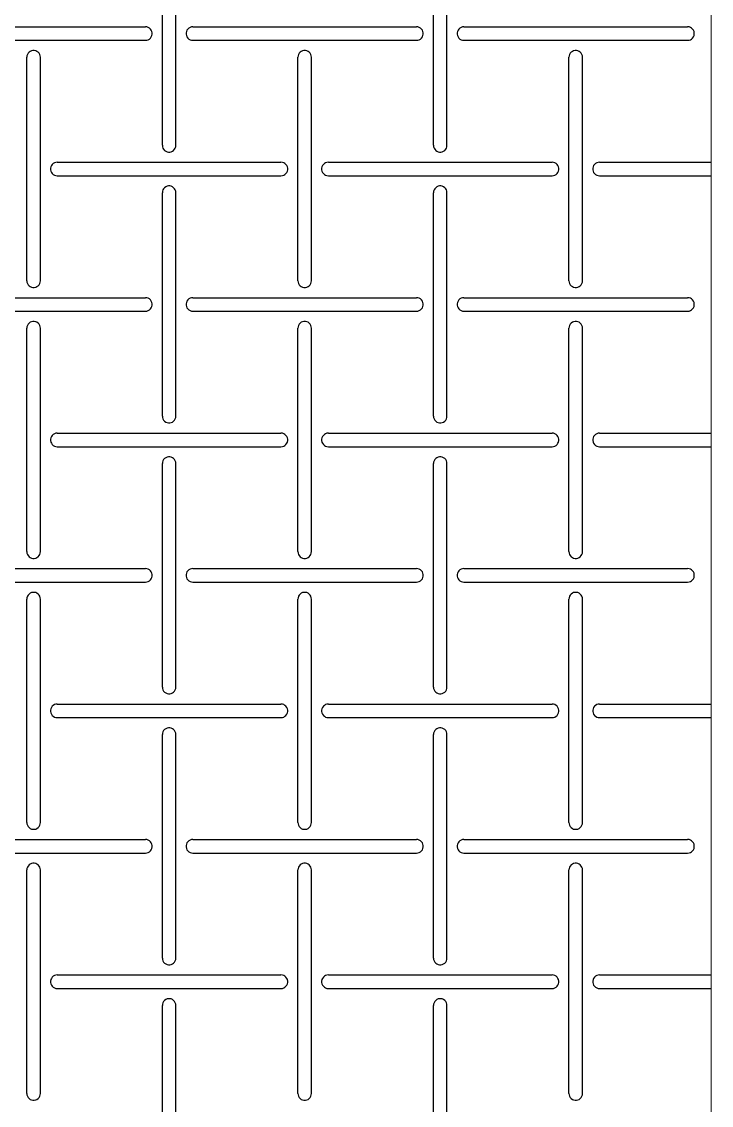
# Model space of a CAD drawing. Header units: metres. Extents: x 0 to 100, y -20 to 320.
# Drawn here: x 49.1 to 100, y 60.9 to 140.9 of the extents above; entities that cross this region are included whole.
import ezdxf

# ---------------------------------------------------------------- set-up
doc = ezdxf.new("R2010")
doc.units = ezdxf.units.M

msp = doc.modelspace()

# ---------------------------------------------------------------- linework, layer by layer
at = {"lineweight": 0}
msp.add_line((100, -20), (100, 320), dxfattribs=at)
for p, q in [((59.5, 131.75), (59.5, 148.25)), ((60.5, 131.75), (60.5, 148.25)), ((79.5, 131.75), (79.5, 148.25)), ((80.5, 131.75), (80.5, 148.25)), ((41.75, 140.5), (58.25, 140.5)), ((58.354, 140.489), (58.25, 140.5)), ((58.453, 140.457), (58.354, 140.489)), ((58.544, 140.405), (58.453, 140.457)), ((58.622, 140.335), (58.544, 140.405)), ((58.683, 140.25), (58.622, 140.335)), ((58.726, 140.155), (58.683, 140.25)), ((58.747, 140.052), (58.726, 140.155)), ((58.747, 139.948), (58.747, 140.052)), ((61.274, 140.155), (61.253, 140.052)), ((61.253, 140.052), (61.253, 139.948)), ((61.317, 140.25), (61.274, 140.155)), ((61.378, 140.335), (61.317, 140.25)), ((61.456, 140.405), (61.378, 140.335)), ((61.547, 140.457), (61.456, 140.405)), ((61.646, 140.489), (61.547, 140.457)), ((61.75, 140.5), (61.646, 140.489)), ((61.75, 140.5), (78.25, 140.5)), ((78.354, 140.489), (78.25, 140.5)), ((78.453, 140.457), (78.354, 140.489)), ((78.544, 140.405), (78.453, 140.457)), ((78.622, 140.335), (78.544, 140.405)), ((78.683, 140.25), (78.622, 140.335)), ((78.726, 140.155), (78.683, 140.25)), ((78.747, 140.052), (78.726, 140.155)), ((78.747, 139.948), (78.747, 140.052)), ((81.274, 140.155), (81.253, 140.052)), ((81.253, 140.052), (81.253, 139.948)), ((81.317, 140.25), (81.274, 140.155)), ((81.378, 140.335), (81.317, 140.25)), ((81.456, 140.405), (81.378, 140.335)), ((81.547, 140.457), (81.456, 140.405)), ((81.646, 140.489), (81.547, 140.457)), ((81.75, 140.5), (81.646, 140.489)), ((81.75, 140.5), (98.25, 140.5)), ((98.354, 140.489), (98.25, 140.5)), ((98.453, 140.457), (98.354, 140.489)), ((98.544, 140.405), (98.453, 140.457)), ((98.622, 140.335), (98.544, 140.405)), ((98.683, 140.25), (98.622, 140.335)), ((98.726, 140.155), (98.683, 140.25)), ((98.747, 140.052), (98.726, 140.155)), ((98.747, 139.948), (98.747, 140.052)), ((41.75, 139.5), (58.25, 139.5)), ((58.25, 139.5), (58.354, 139.511)), ((58.354, 139.511), (58.453, 139.543)), ((58.453, 139.543), (58.544, 139.595)), ((58.544, 139.595), (58.622, 139.665)), ((58.622, 139.665), (58.683, 139.75)), ((58.683, 139.75), (58.726, 139.845)), ((58.726, 139.845), (58.747, 139.948)), ((61.253, 139.948), (61.274, 139.845)), ((61.274, 139.845), (61.317, 139.75)), ((61.317, 139.75), (61.378, 139.665)), ((61.378, 139.665), (61.456, 139.595)), ((61.456, 139.595), (61.547, 139.543)), ((61.547, 139.543), (61.646, 139.511)), ((61.646, 139.511), (61.75, 139.5)), ((61.75, 139.5), (78.25, 139.5)), ((78.25, 139.5), (78.354, 139.511)), ((78.354, 139.511), (78.453, 139.543)), ((78.453, 139.543), (78.544, 139.595)), ((78.544, 139.595), (78.622, 139.665)), ((78.622, 139.665), (78.683, 139.75)), ((78.683, 139.75), (78.726, 139.845)), ((78.726, 139.845), (78.747, 139.948)), ((81.253, 139.948), (81.274, 139.845)), ((81.274, 139.845), (81.317, 139.75)), ((81.317, 139.75), (81.378, 139.665)), ((81.378, 139.665), (81.456, 139.595)), ((81.456, 139.595), (81.547, 139.543)), ((81.547, 139.543), (81.646, 139.511)), ((81.646, 139.511), (81.75, 139.5)), ((81.75, 139.5), (98.25, 139.5)), ((98.25, 139.5), (98.354, 139.511)), ((98.354, 139.511), (98.453, 139.543)), ((98.453, 139.543), (98.544, 139.595)), ((98.544, 139.595), (98.622, 139.665)), ((98.622, 139.665), (98.683, 139.75)), ((98.683, 139.75), (98.726, 139.845)), ((98.726, 139.845), (98.747, 139.948)), ((49.543, 138.453), (49.511, 138.354)), ((49.595, 138.544), (49.543, 138.453)), ((49.665, 138.622), (49.595, 138.544)), ((49.75, 138.683), (49.665, 138.622)), ((49.845, 138.726), (49.75, 138.683)), ((49.948, 138.747), (49.845, 138.726)), ((50.052, 138.747), (49.948, 138.747)), ((50.155, 138.726), (50.052, 138.747)), ((50.25, 138.683), (50.155, 138.726)), ((50.335, 138.622), (50.25, 138.683)), ((50.405, 138.544), (50.335, 138.622)), ((50.457, 138.453), (50.405, 138.544)), ((50.489, 138.354), (50.457, 138.453)), ((69.543, 138.453), (69.511, 138.354)), ((69.595, 138.544), (69.543, 138.453)), ((69.665, 138.622), (69.595, 138.544)), ((69.75, 138.683), (69.665, 138.622)), ((69.845, 138.726), (69.75, 138.683)), ((69.948, 138.747), (69.845, 138.726)), ((70.052, 138.747), (69.948, 138.747)), ((70.155, 138.726), (70.052, 138.747)), ((70.25, 138.683), (70.155, 138.726)), ((70.335, 138.622), (70.25, 138.683)), ((70.405, 138.544), (70.335, 138.622)), ((70.457, 138.453), (70.405, 138.544)), ((70.489, 138.354), (70.457, 138.453)), ((89.543, 138.453), (89.511, 138.354)), ((89.595, 138.544), (89.543, 138.453)), ((89.665, 138.622), (89.595, 138.544)), ((89.75, 138.683), (89.665, 138.622)), ((89.845, 138.726), (89.75, 138.683)), ((89.948, 138.747), (89.845, 138.726)), ((90.052, 138.747), (89.948, 138.747)), ((90.155, 138.726), (90.052, 138.747)), ((90.25, 138.683), (90.155, 138.726)), ((90.335, 138.622), (90.25, 138.683)), ((90.405, 138.544), (90.335, 138.622)), ((90.457, 138.453), (90.405, 138.544)), ((90.489, 138.354), (90.457, 138.453)), ((49.511, 138.354), (49.5, 138.25)), ((49.5, 121.75), (49.5, 138.25)), ((50.5, 138.25), (50.489, 138.354)), ((50.5, 121.75), (50.5, 138.25)), ((69.511, 138.354), (69.5, 138.25)), ((69.5, 121.75), (69.5, 138.25)), ((70.5, 138.25), (70.489, 138.354)), ((70.5, 121.75), (70.5, 138.25)), ((89.511, 138.354), (89.5, 138.25)), ((89.5, 121.75), (89.5, 138.25)), ((90.5, 138.25), (90.489, 138.354)), ((90.5, 121.75), (90.5, 138.25)), ((59.5, 131.75), (59.511, 131.646)), ((59.511, 131.646), (59.543, 131.547)), ((59.543, 131.547), (59.595, 131.456)), ((59.595, 131.456), (59.665, 131.378)), ((59.665, 131.378), (59.75, 131.317)), ((59.75, 131.317), (59.845, 131.274)), ((59.845, 131.274), (59.948, 131.253)), ((59.948, 131.253), (60.052, 131.253)), ((60.052, 131.253), (60.155, 131.274)), ((60.155, 131.274), (60.25, 131.317)), ((60.25, 131.317), (60.335, 131.378)), ((60.335, 131.378), (60.405, 131.456)), ((60.405, 131.456), (60.457, 131.547)), ((60.457, 131.547), (60.489, 131.646)), ((60.489, 131.646), (60.5, 131.75)), ((79.5, 131.75), (79.511, 131.646)), ((79.511, 131.646), (79.543, 131.547)), ((79.543, 131.547), (79.595, 131.456)), ((79.595, 131.456), (79.665, 131.378)), ((79.665, 131.378), (79.75, 131.317)), ((79.75, 131.317), (79.845, 131.274)), ((79.845, 131.274), (79.948, 131.253)), ((79.948, 131.253), (80.052, 131.253)), ((80.052, 131.253), (80.155, 131.274)), ((80.155, 131.274), (80.25, 131.317)), ((80.25, 131.317), (80.335, 131.378)), ((80.335, 131.378), (80.405, 131.456)), ((80.405, 131.456), (80.457, 131.547)), ((80.457, 131.547), (80.489, 131.646)), ((80.489, 131.646), (80.5, 131.75)), ((51.456, 130.405), (51.378, 130.335)), ((51.547, 130.457), (51.456, 130.405)), ((51.646, 130.489), (51.547, 130.457)), ((51.75, 130.5), (51.646, 130.489)), ((51.75, 130.5), (68.25, 130.5)), ((68.354, 130.489), (68.25, 130.5)), ((68.453, 130.457), (68.354, 130.489)), ((68.544, 130.405), (68.453, 130.457)), ((68.622, 130.335), (68.544, 130.405)), ((71.456, 130.405), (71.378, 130.335)), ((71.547, 130.457), (71.456, 130.405)), ((71.646, 130.489), (71.547, 130.457)), ((71.75, 130.5), (71.646, 130.489)), ((71.75, 130.5), (88.25, 130.5)), ((88.354, 130.489), (88.25, 130.5)), ((88.453, 130.457), (88.354, 130.489)), ((88.544, 130.405), (88.453, 130.457)), ((88.622, 130.335), (88.544, 130.405)), ((91.456, 130.405), (91.378, 130.335)), ((91.547, 130.457), (91.456, 130.405)), ((91.646, 130.489), (91.547, 130.457)), ((91.75, 130.5), (91.646, 130.489)), ((91.75, 130.5), (100, 130.5)), ((51.274, 130.155), (51.253, 130.052)), ((51.253, 130.052), (51.253, 129.948)), ((51.253, 129.948), (51.274, 129.845)), ((51.317, 130.25), (51.274, 130.155)), ((51.274, 129.845), (51.317, 129.75)), ((51.378, 130.335), (51.317, 130.25)), ((51.317, 129.75), (51.378, 129.665)), ((51.378, 129.665), (51.456, 129.595)), ((68.544, 129.595), (68.622, 129.665)), ((68.683, 130.25), (68.622, 130.335)), ((68.622, 129.665), (68.683, 129.75)), ((68.726, 130.155), (68.683, 130.25)), ((68.683, 129.75), (68.726, 129.845)), ((68.747, 130.052), (68.726, 130.155)), ((68.726, 129.845), (68.747, 129.948)), ((68.747, 129.948), (68.747, 130.052)), ((71.274, 130.155), (71.253, 130.052)), ((71.253, 130.052), (71.253, 129.948)), ((71.253, 129.948), (71.274, 129.845)), ((71.317, 130.25), (71.274, 130.155)), ((71.274, 129.845), (71.317, 129.75)), ((71.378, 130.335), (71.317, 130.25)), ((71.317, 129.75), (71.378, 129.665)), ((71.378, 129.665), (71.456, 129.595)), ((88.544, 129.595), (88.622, 129.665)), ((88.683, 130.25), (88.622, 130.335)), ((88.622, 129.665), (88.683, 129.75)), ((88.726, 130.155), (88.683, 130.25)), ((88.683, 129.75), (88.726, 129.845)), ((88.747, 130.052), (88.726, 130.155)), ((88.726, 129.845), (88.747, 129.948)), ((88.747, 129.948), (88.747, 130.052)), ((91.274, 130.155), (91.253, 130.052)), ((91.253, 130.052), (91.253, 129.948)), ((91.253, 129.948), (91.274, 129.845)), ((91.317, 130.25), (91.274, 130.155)), ((91.274, 129.845), (91.317, 129.75)), ((91.378, 130.335), (91.317, 130.25)), ((91.317, 129.75), (91.378, 129.665)), ((91.378, 129.665), (91.456, 129.595)), ((51.456, 129.595), (51.547, 129.543)), ((51.547, 129.543), (51.646, 129.511)), ((51.646, 129.511), (51.75, 129.5)), ((51.75, 129.5), (68.25, 129.5)), ((68.25, 129.5), (68.354, 129.511)), ((68.354, 129.511), (68.453, 129.543)), ((68.453, 129.543), (68.544, 129.595)), ((71.456, 129.595), (71.547, 129.543)), ((71.547, 129.543), (71.646, 129.511)), ((71.646, 129.511), (71.75, 129.5)), ((71.75, 129.5), (88.25, 129.5)), ((88.25, 129.5), (88.354, 129.511)), ((88.354, 129.511), (88.453, 129.543)), ((88.453, 129.543), (88.544, 129.595)), ((91.456, 129.595), (91.547, 129.543)), ((91.547, 129.543), (91.646, 129.511)), ((91.646, 129.511), (91.75, 129.5)), ((91.75, 129.5), (100, 129.5)), ((59.511, 128.354), (59.5, 128.25)), ((59.5, 111.75), (59.5, 128.25)), ((59.543, 128.453), (59.511, 128.354)), ((59.595, 128.544), (59.543, 128.453)), ((59.665, 128.622), (59.595, 128.544)), ((59.75, 128.683), (59.665, 128.622)), ((59.845, 128.726), (59.75, 128.683)), ((59.948, 128.747), (59.845, 128.726)), ((60.052, 128.747), (59.948, 128.747)), ((60.155, 128.726), (60.052, 128.747)), ((60.25, 128.683), (60.155, 128.726)), ((60.335, 128.622), (60.25, 128.683)), ((60.405, 128.544), (60.335, 128.622)), ((60.457, 128.453), (60.405, 128.544)), ((60.489, 128.354), (60.457, 128.453)), ((60.5, 128.25), (60.489, 128.354)), ((60.5, 111.75), (60.5, 128.25)), ((79.511, 128.354), (79.5, 128.25)), ((79.5, 111.75), (79.5, 128.25)), ((79.543, 128.453), (79.511, 128.354)), ((79.595, 128.544), (79.543, 128.453)), ((79.665, 128.622), (79.595, 128.544)), ((79.75, 128.683), (79.665, 128.622)), ((79.845, 128.726), (79.75, 128.683)), ((79.948, 128.747), (79.845, 128.726)), ((80.052, 128.747), (79.948, 128.747)), ((80.155, 128.726), (80.052, 128.747)), ((80.25, 128.683), (80.155, 128.726)), ((80.335, 128.622), (80.25, 128.683)), ((80.405, 128.544), (80.335, 128.622)), ((80.457, 128.453), (80.405, 128.544)), ((80.489, 128.354), (80.457, 128.453)), ((80.5, 128.25), (80.489, 128.354)), ((80.5, 111.75), (80.5, 128.25)), ((49.5, 121.75), (49.511, 121.646)), ((49.511, 121.646), (49.543, 121.547)), ((50.457, 121.547), (50.489, 121.646)), ((50.489, 121.646), (50.5, 121.75)), ((69.5, 121.75), (69.511, 121.646)), ((69.511, 121.646), (69.543, 121.547)), ((70.457, 121.547), (70.489, 121.646)), ((70.489, 121.646), (70.5, 121.75)), ((89.5, 121.75), (89.511, 121.646)), ((89.511, 121.646), (89.543, 121.547)), ((90.457, 121.547), (90.489, 121.646)), ((90.489, 121.646), (90.5, 121.75)), ((49.543, 121.547), (49.595, 121.456)), ((49.595, 121.456), (49.665, 121.378)), ((49.665, 121.378), (49.75, 121.317)), ((49.75, 121.317), (49.845, 121.274)), ((49.845, 121.274), (49.948, 121.253)), ((49.948, 121.253), (50.052, 121.253)), ((50.052, 121.253), (50.155, 121.274)), ((50.155, 121.274), (50.25, 121.317)), ((50.25, 121.317), (50.335, 121.378)), ((50.335, 121.378), (50.405, 121.456)), ((50.405, 121.456), (50.457, 121.547)), ((69.543, 121.547), (69.595, 121.456)), ((69.595, 121.456), (69.665, 121.378)), ((69.665, 121.378), (69.75, 121.317)), ((69.75, 121.317), (69.845, 121.274)), ((69.845, 121.274), (69.948, 121.253)), ((69.948, 121.253), (70.052, 121.253)), ((70.052, 121.253), (70.155, 121.274)), ((70.155, 121.274), (70.25, 121.317)), ((70.25, 121.317), (70.335, 121.378)), ((70.335, 121.378), (70.405, 121.456)), ((70.405, 121.456), (70.457, 121.547)), ((89.543, 121.547), (89.595, 121.456)), ((89.595, 121.456), (89.665, 121.378)), ((89.665, 121.378), (89.75, 121.317)), ((89.75, 121.317), (89.845, 121.274)), ((89.845, 121.274), (89.948, 121.253)), ((89.948, 121.253), (90.052, 121.253)), ((90.052, 121.253), (90.155, 121.274)), ((90.155, 121.274), (90.25, 121.317)), ((90.25, 121.317), (90.335, 121.378)), ((90.335, 121.378), (90.405, 121.456)), ((90.405, 121.456), (90.457, 121.547)), ((41.75, 120.5), (58.25, 120.5)), ((58.354, 120.489), (58.25, 120.5)), ((58.453, 120.457), (58.354, 120.489)), ((58.544, 120.405), (58.453, 120.457)), ((58.622, 120.335), (58.544, 120.405)), ((58.683, 120.25), (58.622, 120.335)), ((58.726, 120.155), (58.683, 120.25)), ((58.747, 120.052), (58.726, 120.155)), ((58.747, 119.948), (58.747, 120.052)), ((61.274, 120.155), (61.253, 120.052)), ((61.253, 120.052), (61.253, 119.948)), ((61.317, 120.25), (61.274, 120.155)), ((61.378, 120.335), (61.317, 120.25)), ((61.456, 120.405), (61.378, 120.335)), ((61.547, 120.457), (61.456, 120.405)), ((61.646, 120.489), (61.547, 120.457)), ((61.75, 120.5), (61.646, 120.489)), ((61.75, 120.5), (78.25, 120.5)), ((78.354, 120.489), (78.25, 120.5)), ((78.453, 120.457), (78.354, 120.489)), ((78.544, 120.405), (78.453, 120.457)), ((78.622, 120.335), (78.544, 120.405)), ((78.683, 120.25), (78.622, 120.335)), ((78.726, 120.155), (78.683, 120.25)), ((78.747, 120.052), (78.726, 120.155)), ((78.747, 119.948), (78.747, 120.052)), ((81.274, 120.155), (81.253, 120.052)), ((81.253, 120.052), (81.253, 119.948)), ((81.317, 120.25), (81.274, 120.155)), ((81.378, 120.335), (81.317, 120.25)), ((81.456, 120.405), (81.378, 120.335)), ((81.547, 120.457), (81.456, 120.405)), ((81.646, 120.489), (81.547, 120.457)), ((81.75, 120.5), (81.646, 120.489)), ((81.75, 120.5), (98.25, 120.5)), ((98.354, 120.489), (98.25, 120.5)), ((98.453, 120.457), (98.354, 120.489)), ((98.544, 120.405), (98.453, 120.457)), ((98.622, 120.335), (98.544, 120.405)), ((98.683, 120.25), (98.622, 120.335)), ((98.726, 120.155), (98.683, 120.25)), ((98.747, 120.052), (98.726, 120.155)), ((98.747, 119.948), (98.747, 120.052)), ((41.75, 119.5), (58.25, 119.5)), ((58.25, 119.5), (58.354, 119.511)), ((58.354, 119.511), (58.453, 119.543)), ((58.453, 119.543), (58.544, 119.595)), ((58.544, 119.595), (58.622, 119.665)), ((58.622, 119.665), (58.683, 119.75)), ((58.683, 119.75), (58.726, 119.845)), ((58.726, 119.845), (58.747, 119.948)), ((61.253, 119.948), (61.274, 119.845)), ((61.274, 119.845), (61.317, 119.75)), ((61.317, 119.75), (61.378, 119.665)), ((61.378, 119.665), (61.456, 119.595)), ((61.456, 119.595), (61.547, 119.543)), ((61.547, 119.543), (61.646, 119.511)), ((61.646, 119.511), (61.75, 119.5)), ((61.75, 119.5), (78.25, 119.5)), ((78.25, 119.5), (78.354, 119.511)), ((78.354, 119.511), (78.453, 119.543)), ((78.453, 119.543), (78.544, 119.595)), ((78.544, 119.595), (78.622, 119.665)), ((78.622, 119.665), (78.683, 119.75)), ((78.683, 119.75), (78.726, 119.845)), ((78.726, 119.845), (78.747, 119.948)), ((81.253, 119.948), (81.274, 119.845)), ((81.274, 119.845), (81.317, 119.75)), ((81.317, 119.75), (81.378, 119.665)), ((81.378, 119.665), (81.456, 119.595)), ((81.456, 119.595), (81.547, 119.543)), ((81.547, 119.543), (81.646, 119.511)), ((81.646, 119.511), (81.75, 119.5)), ((81.75, 119.5), (98.25, 119.5)), ((98.25, 119.5), (98.354, 119.511)), ((98.354, 119.511), (98.453, 119.543)), ((98.453, 119.543), (98.544, 119.595)), ((98.544, 119.595), (98.622, 119.665)), ((98.622, 119.665), (98.683, 119.75)), ((98.683, 119.75), (98.726, 119.845)), ((98.726, 119.845), (98.747, 119.948)), ((49.543, 118.453), (49.511, 118.354)), ((49.595, 118.544), (49.543, 118.453)), ((49.665, 118.622), (49.595, 118.544)), ((49.75, 118.683), (49.665, 118.622)), ((49.845, 118.726), (49.75, 118.683)), ((49.948, 118.747), (49.845, 118.726)), ((50.052, 118.747), (49.948, 118.747)), ((50.155, 118.726), (50.052, 118.747)), ((50.25, 118.683), (50.155, 118.726)), ((50.335, 118.622), (50.25, 118.683)), ((50.405, 118.544), (50.335, 118.622)), ((50.457, 118.453), (50.405, 118.544)), ((50.489, 118.354), (50.457, 118.453)), ((69.543, 118.453), (69.511, 118.354)), ((69.595, 118.544), (69.543, 118.453)), ((69.665, 118.622), (69.595, 118.544)), ((69.75, 118.683), (69.665, 118.622)), ((69.845, 118.726), (69.75, 118.683)), ((69.948, 118.747), (69.845, 118.726)), ((70.052, 118.747), (69.948, 118.747)), ((70.155, 118.726), (70.052, 118.747)), ((70.25, 118.683), (70.155, 118.726)), ((70.335, 118.622), (70.25, 118.683)), ((70.405, 118.544), (70.335, 118.622)), ((70.457, 118.453), (70.405, 118.544)), ((70.489, 118.354), (70.457, 118.453)), ((89.543, 118.453), (89.511, 118.354)), ((89.595, 118.544), (89.543, 118.453)), ((89.665, 118.622), (89.595, 118.544)), ((89.75, 118.683), (89.665, 118.622)), ((89.845, 118.726), (89.75, 118.683)), ((89.948, 118.747), (89.845, 118.726)), ((90.052, 118.747), (89.948, 118.747)), ((90.155, 118.726), (90.052, 118.747)), ((90.25, 118.683), (90.155, 118.726)), ((90.335, 118.622), (90.25, 118.683)), ((90.405, 118.544), (90.335, 118.622)), ((90.457, 118.453), (90.405, 118.544)), ((90.489, 118.354), (90.457, 118.453)), ((49.511, 118.354), (49.5, 118.25)), ((49.5, 101.75), (49.5, 118.25)), ((50.5, 118.25), (50.489, 118.354)), ((50.5, 101.75), (50.5, 118.25)), ((69.511, 118.354), (69.5, 118.25)), ((69.5, 101.75), (69.5, 118.25)), ((70.5, 118.25), (70.489, 118.354)), ((70.5, 101.75), (70.5, 118.25)), ((89.511, 118.354), (89.5, 118.25)), ((89.5, 101.75), (89.5, 118.25)), ((90.5, 118.25), (90.489, 118.354)), ((90.5, 101.75), (90.5, 118.25)), ((59.5, 111.75), (59.511, 111.646)), ((59.511, 111.646), (59.543, 111.547)), ((59.543, 111.547), (59.595, 111.456)), ((59.595, 111.456), (59.665, 111.378)), ((59.665, 111.378), (59.75, 111.317)), ((59.75, 111.317), (59.845, 111.274)), ((59.845, 111.274), (59.948, 111.253)), ((59.948, 111.253), (60.052, 111.253)), ((60.052, 111.253), (60.155, 111.274)), ((60.155, 111.274), (60.25, 111.317)), ((60.25, 111.317), (60.335, 111.378)), ((60.335, 111.378), (60.405, 111.456)), ((60.405, 111.456), (60.457, 111.547)), ((60.457, 111.547), (60.489, 111.646)), ((60.489, 111.646), (60.5, 111.75)), ((79.5, 111.75), (79.511, 111.646)), ((79.511, 111.646), (79.543, 111.547)), ((79.543, 111.547), (79.595, 111.456)), ((79.595, 111.456), (79.665, 111.378)), ((79.665, 111.378), (79.75, 111.317)), ((79.75, 111.317), (79.845, 111.274)), ((79.845, 111.274), (79.948, 111.253)), ((79.948, 111.253), (80.052, 111.253)), ((80.052, 111.253), (80.155, 111.274)), ((80.155, 111.274), (80.25, 111.317)), ((80.25, 111.317), (80.335, 111.378)), ((80.335, 111.378), (80.405, 111.456)), ((80.405, 111.456), (80.457, 111.547)), ((80.457, 111.547), (80.489, 111.646)), ((80.489, 111.646), (80.5, 111.75)), ((51.456, 110.405), (51.378, 110.335)), ((51.547, 110.457), (51.456, 110.405)), ((51.646, 110.489), (51.547, 110.457)), ((51.75, 110.5), (51.646, 110.489)), ((51.75, 110.5), (68.25, 110.5)), ((68.354, 110.489), (68.25, 110.5)), ((68.453, 110.457), (68.354, 110.489)), ((68.544, 110.405), (68.453, 110.457)), ((68.622, 110.335), (68.544, 110.405)), ((71.456, 110.405), (71.378, 110.335)), ((71.547, 110.457), (71.456, 110.405)), ((71.646, 110.489), (71.547, 110.457)), ((71.75, 110.5), (71.646, 110.489)), ((71.75, 110.5), (88.25, 110.5)), ((88.354, 110.489), (88.25, 110.5)), ((88.453, 110.457), (88.354, 110.489)), ((88.544, 110.405), (88.453, 110.457)), ((88.622, 110.335), (88.544, 110.405)), ((91.456, 110.405), (91.378, 110.335)), ((91.547, 110.457), (91.456, 110.405)), ((91.646, 110.489), (91.547, 110.457)), ((91.75, 110.5), (91.646, 110.489)), ((91.75, 110.5), (100, 110.5)), ((51.274, 110.155), (51.253, 110.052)), ((51.253, 110.052), (51.253, 109.948)), ((51.253, 109.948), (51.274, 109.845)), ((51.317, 110.25), (51.274, 110.155)), ((51.274, 109.845), (51.317, 109.75)), ((51.378, 110.335), (51.317, 110.25)), ((51.317, 109.75), (51.378, 109.665)), ((51.378, 109.665), (51.456, 109.595)), ((68.544, 109.595), (68.622, 109.665)), ((68.683, 110.25), (68.622, 110.335)), ((68.622, 109.665), (68.683, 109.75)), ((68.726, 110.155), (68.683, 110.25)), ((68.683, 109.75), (68.726, 109.845)), ((68.747, 110.052), (68.726, 110.155)), ((68.726, 109.845), (68.747, 109.948)), ((68.747, 109.948), (68.747, 110.052)), ((71.274, 110.155), (71.253, 110.052)), ((71.253, 110.052), (71.253, 109.948)), ((71.253, 109.948), (71.274, 109.845)), ((71.317, 110.25), (71.274, 110.155)), ((71.274, 109.845), (71.317, 109.75)), ((71.378, 110.335), (71.317, 110.25)), ((71.317, 109.75), (71.378, 109.665)), ((71.378, 109.665), (71.456, 109.595)), ((88.544, 109.595), (88.622, 109.665)), ((88.683, 110.25), (88.622, 110.335)), ((88.622, 109.665), (88.683, 109.75)), ((88.726, 110.155), (88.683, 110.25)), ((88.683, 109.75), (88.726, 109.845)), ((88.747, 110.052), (88.726, 110.155)), ((88.726, 109.845), (88.747, 109.948)), ((88.747, 109.948), (88.747, 110.052)), ((91.274, 110.155), (91.253, 110.052)), ((91.253, 110.052), (91.253, 109.948)), ((91.253, 109.948), (91.274, 109.845)), ((91.317, 110.25), (91.274, 110.155)), ((91.274, 109.845), (91.317, 109.75)), ((91.378, 110.335), (91.317, 110.25)), ((91.317, 109.75), (91.378, 109.665)), ((91.378, 109.665), (91.456, 109.595)), ((51.456, 109.595), (51.547, 109.543)), ((51.547, 109.543), (51.646, 109.511)), ((51.646, 109.511), (51.75, 109.5)), ((51.75, 109.5), (68.25, 109.5)), ((68.25, 109.5), (68.354, 109.511)), ((68.354, 109.511), (68.453, 109.543)), ((68.453, 109.543), (68.544, 109.595)), ((71.456, 109.595), (71.547, 109.543)), ((71.547, 109.543), (71.646, 109.511)), ((71.646, 109.511), (71.75, 109.5)), ((71.75, 109.5), (88.25, 109.5)), ((88.25, 109.5), (88.354, 109.511)), ((88.354, 109.511), (88.453, 109.543)), ((88.453, 109.543), (88.544, 109.595)), ((91.456, 109.595), (91.547, 109.543)), ((91.547, 109.543), (91.646, 109.511)), ((91.646, 109.511), (91.75, 109.5)), ((91.75, 109.5), (100, 109.5)), ((59.511, 108.354), (59.5, 108.25)), ((59.5, 91.75), (59.5, 108.25)), ((59.543, 108.453), (59.511, 108.354)), ((59.595, 108.544), (59.543, 108.453)), ((59.665, 108.622), (59.595, 108.544)), ((59.75, 108.683), (59.665, 108.622)), ((59.845, 108.726), (59.75, 108.683)), ((59.948, 108.747), (59.845, 108.726)), ((60.052, 108.747), (59.948, 108.747)), ((60.155, 108.726), (60.052, 108.747)), ((60.25, 108.683), (60.155, 108.726)), ((60.335, 108.622), (60.25, 108.683)), ((60.405, 108.544), (60.335, 108.622)), ((60.457, 108.453), (60.405, 108.544)), ((60.489, 108.354), (60.457, 108.453)), ((60.5, 108.25), (60.489, 108.354)), ((60.5, 91.75), (60.5, 108.25)), ((79.511, 108.354), (79.5, 108.25)), ((79.5, 91.75), (79.5, 108.25)), ((79.543, 108.453), (79.511, 108.354)), ((79.595, 108.544), (79.543, 108.453)), ((79.665, 108.622), (79.595, 108.544)), ((79.75, 108.683), (79.665, 108.622)), ((79.845, 108.726), (79.75, 108.683)), ((79.948, 108.747), (79.845, 108.726)), ((80.052, 108.747), (79.948, 108.747)), ((80.155, 108.726), (80.052, 108.747)), ((80.25, 108.683), (80.155, 108.726)), ((80.335, 108.622), (80.25, 108.683)), ((80.405, 108.544), (80.335, 108.622)), ((80.457, 108.453), (80.405, 108.544)), ((80.489, 108.354), (80.457, 108.453)), ((80.5, 108.25), (80.489, 108.354)), ((80.5, 91.75), (80.5, 108.25)), ((49.5, 101.75), (49.511, 101.646)), ((49.511, 101.646), (49.543, 101.547)), ((50.457, 101.547), (50.489, 101.646)), ((50.489, 101.646), (50.5, 101.75)), ((69.5, 101.75), (69.511, 101.646)), ((69.511, 101.646), (69.543, 101.547)), ((70.457, 101.547), (70.489, 101.646)), ((70.489, 101.646), (70.5, 101.75)), ((89.5, 101.75), (89.511, 101.646)), ((89.511, 101.646), (89.543, 101.547)), ((90.457, 101.547), (90.489, 101.646)), ((90.489, 101.646), (90.5, 101.75)), ((49.543, 101.547), (49.595, 101.456)), ((49.595, 101.456), (49.665, 101.378)), ((49.665, 101.378), (49.75, 101.317)), ((49.75, 101.317), (49.845, 101.274)), ((49.845, 101.274), (49.948, 101.253)), ((49.948, 101.253), (50.052, 101.253)), ((50.052, 101.253), (50.155, 101.274)), ((50.155, 101.274), (50.25, 101.317)), ((50.25, 101.317), (50.335, 101.378)), ((50.335, 101.378), (50.405, 101.456)), ((50.405, 101.456), (50.457, 101.547)), ((69.543, 101.547), (69.595, 101.456)), ((69.595, 101.456), (69.665, 101.378)), ((69.665, 101.378), (69.75, 101.317)), ((69.75, 101.317), (69.845, 101.274)), ((69.845, 101.274), (69.948, 101.253)), ((69.948, 101.253), (70.052, 101.253)), ((70.052, 101.253), (70.155, 101.274)), ((70.155, 101.274), (70.25, 101.317)), ((70.25, 101.317), (70.335, 101.378)), ((70.335, 101.378), (70.405, 101.456)), ((70.405, 101.456), (70.457, 101.547)), ((89.543, 101.547), (89.595, 101.456)), ((89.595, 101.456), (89.665, 101.378)), ((89.665, 101.378), (89.75, 101.317)), ((89.75, 101.317), (89.845, 101.274)), ((89.845, 101.274), (89.948, 101.253)), ((89.948, 101.253), (90.052, 101.253)), ((90.052, 101.253), (90.155, 101.274)), ((90.155, 101.274), (90.25, 101.317)), ((90.25, 101.317), (90.335, 101.378)), ((90.335, 101.378), (90.405, 101.456)), ((90.405, 101.456), (90.457, 101.547)), ((41.75, 100.5), (58.25, 100.5)), ((58.354, 100.489), (58.25, 100.5)), ((58.453, 100.457), (58.354, 100.489)), ((58.544, 100.405), (58.453, 100.457)), ((58.622, 100.335), (58.544, 100.405)), ((58.683, 100.25), (58.622, 100.335)), ((58.726, 100.155), (58.683, 100.25)), ((58.747, 100.052), (58.726, 100.155)), ((58.747, 99.948), (58.747, 100.052)), ((61.274, 100.155), (61.253, 100.052)), ((61.253, 100.052), (61.253, 99.948)), ((61.317, 100.25), (61.274, 100.155)), ((61.378, 100.335), (61.317, 100.25)), ((61.456, 100.405), (61.378, 100.335)), ((61.547, 100.457), (61.456, 100.405)), ((61.646, 100.489), (61.547, 100.457)), ((61.75, 100.5), (61.646, 100.489)), ((61.75, 100.5), (78.25, 100.5)), ((78.354, 100.489), (78.25, 100.5)), ((78.453, 100.457), (78.354, 100.489)), ((78.544, 100.405), (78.453, 100.457)), ((78.622, 100.335), (78.544, 100.405)), ((78.683, 100.25), (78.622, 100.335)), ((78.726, 100.155), (78.683, 100.25)), ((78.747, 100.052), (78.726, 100.155)), ((78.747, 99.948), (78.747, 100.052)), ((81.274, 100.155), (81.253, 100.052)), ((81.253, 100.052), (81.253, 99.948)), ((81.317, 100.25), (81.274, 100.155)), ((81.378, 100.335), (81.317, 100.25)), ((81.456, 100.405), (81.378, 100.335)), ((81.547, 100.457), (81.456, 100.405)), ((81.646, 100.489), (81.547, 100.457)), ((81.75, 100.5), (81.646, 100.489)), ((81.75, 100.5), (98.25, 100.5)), ((98.354, 100.489), (98.25, 100.5)), ((98.453, 100.457), (98.354, 100.489)), ((98.544, 100.405), (98.453, 100.457)), ((98.622, 100.335), (98.544, 100.405)), ((98.683, 100.25), (98.622, 100.335)), ((98.726, 100.155), (98.683, 100.25)), ((98.747, 100.052), (98.726, 100.155)), ((98.747, 99.948), (98.747, 100.052)), ((41.75, 99.5), (58.25, 99.5)), ((58.25, 99.5), (58.354, 99.511)), ((58.354, 99.511), (58.453, 99.543)), ((58.453, 99.543), (58.544, 99.595)), ((58.544, 99.595), (58.622, 99.665)), ((58.622, 99.665), (58.683, 99.75)), ((58.683, 99.75), (58.726, 99.845)), ((58.726, 99.845), (58.747, 99.948)), ((61.253, 99.948), (61.274, 99.845)), ((61.274, 99.845), (61.317, 99.75)), ((61.317, 99.75), (61.378, 99.665)), ((61.378, 99.665), (61.456, 99.595)), ((61.456, 99.595), (61.547, 99.543)), ((61.547, 99.543), (61.646, 99.511)), ((61.646, 99.511), (61.75, 99.5)), ((61.75, 99.5), (78.25, 99.5)), ((78.25, 99.5), (78.354, 99.511)), ((78.354, 99.511), (78.453, 99.543)), ((78.453, 99.543), (78.544, 99.595)), ((78.544, 99.595), (78.622, 99.665)), ((78.622, 99.665), (78.683, 99.75)), ((78.683, 99.75), (78.726, 99.845)), ((78.726, 99.845), (78.747, 99.948)), ((81.253, 99.948), (81.274, 99.845)), ((81.274, 99.845), (81.317, 99.75)), ((81.317, 99.75), (81.378, 99.665)), ((81.378, 99.665), (81.456, 99.595)), ((81.456, 99.595), (81.547, 99.543)), ((81.547, 99.543), (81.646, 99.511)), ((81.646, 99.511), (81.75, 99.5)), ((81.75, 99.5), (98.25, 99.5)), ((98.25, 99.5), (98.354, 99.511)), ((98.354, 99.511), (98.453, 99.543)), ((98.453, 99.543), (98.544, 99.595)), ((98.544, 99.595), (98.622, 99.665)), ((98.622, 99.665), (98.683, 99.75)), ((98.683, 99.75), (98.726, 99.845)), ((98.726, 99.845), (98.747, 99.948)), ((49.543, 98.453), (49.511, 98.354)), ((49.595, 98.544), (49.543, 98.453)), ((49.665, 98.622), (49.595, 98.544)), ((49.75, 98.683), (49.665, 98.622)), ((49.845, 98.726), (49.75, 98.683)), ((49.948, 98.747), (49.845, 98.726)), ((50.052, 98.747), (49.948, 98.747)), ((50.155, 98.726), (50.052, 98.747)), ((50.25, 98.683), (50.155, 98.726)), ((50.335, 98.622), (50.25, 98.683)), ((50.405, 98.544), (50.335, 98.622)), ((50.457, 98.453), (50.405, 98.544)), ((50.489, 98.354), (50.457, 98.453)), ((69.543, 98.453), (69.511, 98.354)), ((69.595, 98.544), (69.543, 98.453)), ((69.665, 98.622), (69.595, 98.544)), ((69.75, 98.683), (69.665, 98.622)), ((69.845, 98.726), (69.75, 98.683)), ((69.948, 98.747), (69.845, 98.726)), ((70.052, 98.747), (69.948, 98.747)), ((70.155, 98.726), (70.052, 98.747)), ((70.25, 98.683), (70.155, 98.726)), ((70.335, 98.622), (70.25, 98.683)), ((70.405, 98.544), (70.335, 98.622)), ((70.457, 98.453), (70.405, 98.544)), ((70.489, 98.354), (70.457, 98.453)), ((89.543, 98.453), (89.511, 98.354)), ((89.595, 98.544), (89.543, 98.453)), ((89.665, 98.622), (89.595, 98.544)), ((89.75, 98.683), (89.665, 98.622)), ((89.845, 98.726), (89.75, 98.683)), ((89.948, 98.747), (89.845, 98.726)), ((90.052, 98.747), (89.948, 98.747)), ((90.155, 98.726), (90.052, 98.747)), ((90.25, 98.683), (90.155, 98.726)), ((90.335, 98.622), (90.25, 98.683)), ((90.405, 98.544), (90.335, 98.622)), ((90.457, 98.453), (90.405, 98.544)), ((90.489, 98.354), (90.457, 98.453)), ((49.511, 98.354), (49.5, 98.25)), ((49.5, 81.75), (49.5, 98.25)), ((50.5, 98.25), (50.489, 98.354)), ((50.5, 81.75), (50.5, 98.25)), ((69.511, 98.354), (69.5, 98.25)), ((69.5, 81.75), (69.5, 98.25)), ((70.5, 98.25), (70.489, 98.354)), ((70.5, 81.75), (70.5, 98.25)), ((89.511, 98.354), (89.5, 98.25)), ((89.5, 81.75), (89.5, 98.25)), ((90.5, 98.25), (90.489, 98.354)), ((90.5, 81.75), (90.5, 98.25)), ((59.5, 91.75), (59.511, 91.646)), ((59.511, 91.646), (59.543, 91.547)), ((59.543, 91.547), (59.595, 91.456)), ((59.595, 91.456), (59.665, 91.378)), ((59.665, 91.378), (59.75, 91.317)), ((59.75, 91.317), (59.845, 91.274)), ((59.845, 91.274), (59.948, 91.253)), ((59.948, 91.253), (60.052, 91.253)), ((60.052, 91.253), (60.155, 91.274)), ((60.155, 91.274), (60.25, 91.317)), ((60.25, 91.317), (60.335, 91.378)), ((60.335, 91.378), (60.405, 91.456)), ((60.405, 91.456), (60.457, 91.547)), ((60.457, 91.547), (60.489, 91.646)), ((60.489, 91.646), (60.5, 91.75)), ((79.5, 91.75), (79.511, 91.646)), ((79.511, 91.646), (79.543, 91.547)), ((79.543, 91.547), (79.595, 91.456)), ((79.595, 91.456), (79.665, 91.378)), ((79.665, 91.378), (79.75, 91.317)), ((79.75, 91.317), (79.845, 91.274)), ((79.845, 91.274), (79.948, 91.253)), ((79.948, 91.253), (80.052, 91.253)), ((80.052, 91.253), (80.155, 91.274)), ((80.155, 91.274), (80.25, 91.317)), ((80.25, 91.317), (80.335, 91.378)), ((80.335, 91.378), (80.405, 91.456)), ((80.405, 91.456), (80.457, 91.547)), ((80.457, 91.547), (80.489, 91.646)), ((80.489, 91.646), (80.5, 91.75)), ((51.456, 90.405), (51.378, 90.335)), ((51.547, 90.457), (51.456, 90.405)), ((51.646, 90.489), (51.547, 90.457)), ((51.75, 90.5), (51.646, 90.489)), ((51.75, 90.5), (68.25, 90.5)), ((68.354, 90.489), (68.25, 90.5)), ((68.453, 90.457), (68.354, 90.489)), ((68.544, 90.405), (68.453, 90.457)), ((68.622, 90.335), (68.544, 90.405)), ((71.456, 90.405), (71.378, 90.335)), ((71.547, 90.457), (71.456, 90.405)), ((71.646, 90.489), (71.547, 90.457)), ((71.75, 90.5), (71.646, 90.489)), ((71.75, 90.5), (88.25, 90.5)), ((88.354, 90.489), (88.25, 90.5)), ((88.453, 90.457), (88.354, 90.489)), ((88.544, 90.405), (88.453, 90.457)), ((88.622, 90.335), (88.544, 90.405)), ((91.456, 90.405), (91.378, 90.335)), ((91.547, 90.457), (91.456, 90.405)), ((91.646, 90.489), (91.547, 90.457)), ((91.75, 90.5), (91.646, 90.489)), ((91.75, 90.5), (100, 90.5)), ((51.274, 90.155), (51.253, 90.052)), ((51.253, 90.052), (51.253, 89.948)), ((51.253, 89.948), (51.274, 89.845)), ((51.317, 90.25), (51.274, 90.155)), ((51.274, 89.845), (51.317, 89.75)), ((51.378, 90.335), (51.317, 90.25)), ((51.317, 89.75), (51.378, 89.665)), ((51.378, 89.665), (51.456, 89.595)), ((68.544, 89.595), (68.622, 89.665)), ((68.683, 90.25), (68.622, 90.335)), ((68.622, 89.665), (68.683, 89.75)), ((68.726, 90.155), (68.683, 90.25)), ((68.683, 89.75), (68.726, 89.845)), ((68.747, 90.052), (68.726, 90.155)), ((68.726, 89.845), (68.747, 89.948)), ((68.747, 89.948), (68.747, 90.052)), ((71.274, 90.155), (71.253, 90.052)), ((71.253, 90.052), (71.253, 89.948)), ((71.253, 89.948), (71.274, 89.845)), ((71.317, 90.25), (71.274, 90.155)), ((71.274, 89.845), (71.317, 89.75)), ((71.378, 90.335), (71.317, 90.25)), ((71.317, 89.75), (71.378, 89.665)), ((71.378, 89.665), (71.456, 89.595)), ((88.544, 89.595), (88.622, 89.665)), ((88.683, 90.25), (88.622, 90.335)), ((88.622, 89.665), (88.683, 89.75)), ((88.726, 90.155), (88.683, 90.25)), ((88.683, 89.75), (88.726, 89.845)), ((88.747, 90.052), (88.726, 90.155)), ((88.726, 89.845), (88.747, 89.948)), ((88.747, 89.948), (88.747, 90.052)), ((91.274, 90.155), (91.253, 90.052)), ((91.253, 90.052), (91.253, 89.948)), ((91.253, 89.948), (91.274, 89.845)), ((91.317, 90.25), (91.274, 90.155)), ((91.274, 89.845), (91.317, 89.75)), ((91.378, 90.335), (91.317, 90.25)), ((91.317, 89.75), (91.378, 89.665)), ((91.378, 89.665), (91.456, 89.595)), ((51.456, 89.595), (51.547, 89.543)), ((51.547, 89.543), (51.646, 89.511)), ((51.646, 89.511), (51.75, 89.5)), ((51.75, 89.5), (68.25, 89.5)), ((68.25, 89.5), (68.354, 89.511)), ((68.354, 89.511), (68.453, 89.543)), ((68.453, 89.543), (68.544, 89.595)), ((71.456, 89.595), (71.547, 89.543)), ((71.547, 89.543), (71.646, 89.511)), ((71.646, 89.511), (71.75, 89.5)), ((71.75, 89.5), (88.25, 89.5)), ((88.25, 89.5), (88.354, 89.511)), ((88.354, 89.511), (88.453, 89.543)), ((88.453, 89.543), (88.544, 89.595)), ((91.456, 89.595), (91.547, 89.543)), ((91.547, 89.543), (91.646, 89.511)), ((91.646, 89.511), (91.75, 89.5)), ((91.75, 89.5), (100, 89.5)), ((59.511, 88.354), (59.5, 88.25)), ((59.5, 71.75), (59.5, 88.25)), ((59.543, 88.453), (59.511, 88.354)), ((59.595, 88.544), (59.543, 88.453)), ((59.665, 88.622), (59.595, 88.544)), ((59.75, 88.683), (59.665, 88.622)), ((59.845, 88.726), (59.75, 88.683)), ((59.948, 88.747), (59.845, 88.726)), ((60.052, 88.747), (59.948, 88.747)), ((60.155, 88.726), (60.052, 88.747)), ((60.25, 88.683), (60.155, 88.726)), ((60.335, 88.622), (60.25, 88.683)), ((60.405, 88.544), (60.335, 88.622)), ((60.457, 88.453), (60.405, 88.544)), ((60.489, 88.354), (60.457, 88.453)), ((60.5, 88.25), (60.489, 88.354)), ((60.5, 71.75), (60.5, 88.25)), ((79.511, 88.354), (79.5, 88.25)), ((79.5, 71.75), (79.5, 88.25)), ((79.543, 88.453), (79.511, 88.354)), ((79.595, 88.544), (79.543, 88.453)), ((79.665, 88.622), (79.595, 88.544)), ((79.75, 88.683), (79.665, 88.622)), ((79.845, 88.726), (79.75, 88.683)), ((79.948, 88.747), (79.845, 88.726)), ((80.052, 88.747), (79.948, 88.747)), ((80.155, 88.726), (80.052, 88.747)), ((80.25, 88.683), (80.155, 88.726)), ((80.335, 88.622), (80.25, 88.683)), ((80.405, 88.544), (80.335, 88.622)), ((80.457, 88.453), (80.405, 88.544)), ((80.489, 88.354), (80.457, 88.453)), ((80.5, 88.25), (80.489, 88.354)), ((80.5, 71.75), (80.5, 88.25)), ((49.5, 81.75), (49.511, 81.646)), ((49.511, 81.646), (49.543, 81.547)), ((50.457, 81.547), (50.489, 81.646)), ((50.489, 81.646), (50.5, 81.75)), ((69.5, 81.75), (69.511, 81.646)), ((69.511, 81.646), (69.543, 81.547)), ((70.457, 81.547), (70.489, 81.646)), ((70.489, 81.646), (70.5, 81.75)), ((89.5, 81.75), (89.511, 81.646)), ((89.511, 81.646), (89.543, 81.547)), ((90.457, 81.547), (90.489, 81.646)), ((90.489, 81.646), (90.5, 81.75)), ((49.543, 81.547), (49.595, 81.456)), ((49.595, 81.456), (49.665, 81.378)), ((49.665, 81.378), (49.75, 81.317)), ((49.75, 81.317), (49.845, 81.274)), ((49.845, 81.274), (49.948, 81.253)), ((49.948, 81.253), (50.052, 81.253)), ((50.052, 81.253), (50.155, 81.274)), ((50.155, 81.274), (50.25, 81.317)), ((50.25, 81.317), (50.335, 81.378)), ((50.335, 81.378), (50.405, 81.456)), ((50.405, 81.456), (50.457, 81.547)), ((69.543, 81.547), (69.595, 81.456)), ((69.595, 81.456), (69.665, 81.378)), ((69.665, 81.378), (69.75, 81.317)), ((69.75, 81.317), (69.845, 81.274)), ((69.845, 81.274), (69.948, 81.253)), ((69.948, 81.253), (70.052, 81.253)), ((70.052, 81.253), (70.155, 81.274)), ((70.155, 81.274), (70.25, 81.317)), ((70.25, 81.317), (70.335, 81.378)), ((70.335, 81.378), (70.405, 81.456)), ((70.405, 81.456), (70.457, 81.547)), ((89.543, 81.547), (89.595, 81.456)), ((89.595, 81.456), (89.665, 81.378)), ((89.665, 81.378), (89.75, 81.317)), ((89.75, 81.317), (89.845, 81.274)), ((89.845, 81.274), (89.948, 81.253)), ((89.948, 81.253), (90.052, 81.253)), ((90.052, 81.253), (90.155, 81.274)), ((90.155, 81.274), (90.25, 81.317)), ((90.25, 81.317), (90.335, 81.378)), ((90.335, 81.378), (90.405, 81.456)), ((90.405, 81.456), (90.457, 81.547)), ((41.75, 80.5), (58.25, 80.5)), ((58.354, 80.489), (58.25, 80.5)), ((58.453, 80.457), (58.354, 80.489)), ((58.544, 80.405), (58.453, 80.457)), ((58.622, 80.335), (58.544, 80.405)), ((58.683, 80.25), (58.622, 80.335)), ((58.726, 80.155), (58.683, 80.25)), ((58.747, 80.052), (58.726, 80.155)), ((58.747, 79.948), (58.747, 80.052)), ((61.274, 80.155), (61.253, 80.052)), ((61.253, 80.052), (61.253, 79.948)), ((61.317, 80.25), (61.274, 80.155)), ((61.378, 80.335), (61.317, 80.25)), ((61.456, 80.405), (61.378, 80.335)), ((61.547, 80.457), (61.456, 80.405)), ((61.646, 80.489), (61.547, 80.457)), ((61.75, 80.5), (61.646, 80.489)), ((61.75, 80.5), (78.25, 80.5)), ((78.354, 80.489), (78.25, 80.5)), ((78.453, 80.457), (78.354, 80.489)), ((78.544, 80.405), (78.453, 80.457)), ((78.622, 80.335), (78.544, 80.405)), ((78.683, 80.25), (78.622, 80.335)), ((78.726, 80.155), (78.683, 80.25)), ((78.747, 80.052), (78.726, 80.155)), ((78.747, 79.948), (78.747, 80.052)), ((81.274, 80.155), (81.253, 80.052)), ((81.253, 80.052), (81.253, 79.948)), ((81.317, 80.25), (81.274, 80.155)), ((81.378, 80.335), (81.317, 80.25)), ((81.456, 80.405), (81.378, 80.335)), ((81.547, 80.457), (81.456, 80.405)), ((81.646, 80.489), (81.547, 80.457)), ((81.75, 80.5), (81.646, 80.489)), ((81.75, 80.5), (98.25, 80.5)), ((98.354, 80.489), (98.25, 80.5)), ((98.453, 80.457), (98.354, 80.489)), ((98.544, 80.405), (98.453, 80.457)), ((98.622, 80.335), (98.544, 80.405)), ((98.683, 80.25), (98.622, 80.335)), ((98.726, 80.155), (98.683, 80.25)), ((98.747, 80.052), (98.726, 80.155)), ((98.747, 79.948), (98.747, 80.052)), ((41.75, 79.5), (58.25, 79.5)), ((58.25, 79.5), (58.354, 79.511)), ((58.354, 79.511), (58.453, 79.543)), ((58.453, 79.543), (58.544, 79.595)), ((58.544, 79.595), (58.622, 79.665)), ((58.622, 79.665), (58.683, 79.75)), ((58.683, 79.75), (58.726, 79.845)), ((58.726, 79.845), (58.747, 79.948)), ((61.253, 79.948), (61.274, 79.845)), ((61.274, 79.845), (61.317, 79.75)), ((61.317, 79.75), (61.378, 79.665)), ((61.378, 79.665), (61.456, 79.595)), ((61.456, 79.595), (61.547, 79.543)), ((61.547, 79.543), (61.646, 79.511)), ((61.646, 79.511), (61.75, 79.5)), ((61.75, 79.5), (78.25, 79.5)), ((78.25, 79.5), (78.354, 79.511)), ((78.354, 79.511), (78.453, 79.543)), ((78.453, 79.543), (78.544, 79.595)), ((78.544, 79.595), (78.622, 79.665)), ((78.622, 79.665), (78.683, 79.75)), ((78.683, 79.75), (78.726, 79.845)), ((78.726, 79.845), (78.747, 79.948)), ((81.253, 79.948), (81.274, 79.845)), ((81.274, 79.845), (81.317, 79.75)), ((81.317, 79.75), (81.378, 79.665)), ((81.378, 79.665), (81.456, 79.595)), ((81.456, 79.595), (81.547, 79.543)), ((81.547, 79.543), (81.646, 79.511)), ((81.646, 79.511), (81.75, 79.5)), ((81.75, 79.5), (98.25, 79.5)), ((98.25, 79.5), (98.354, 79.511)), ((98.354, 79.511), (98.453, 79.543)), ((98.453, 79.543), (98.544, 79.595)), ((98.544, 79.595), (98.622, 79.665)), ((98.622, 79.665), (98.683, 79.75)), ((98.683, 79.75), (98.726, 79.845)), ((98.726, 79.845), (98.747, 79.948)), ((49.543, 78.453), (49.511, 78.354)), ((49.595, 78.544), (49.543, 78.453)), ((49.665, 78.622), (49.595, 78.544)), ((49.75, 78.683), (49.665, 78.622)), ((49.845, 78.726), (49.75, 78.683)), ((49.948, 78.747), (49.845, 78.726)), ((50.052, 78.747), (49.948, 78.747)), ((50.155, 78.726), (50.052, 78.747)), ((50.25, 78.683), (50.155, 78.726)), ((50.335, 78.622), (50.25, 78.683)), ((50.405, 78.544), (50.335, 78.622)), ((50.457, 78.453), (50.405, 78.544)), ((50.489, 78.354), (50.457, 78.453)), ((69.543, 78.453), (69.511, 78.354)), ((69.595, 78.544), (69.543, 78.453)), ((69.665, 78.622), (69.595, 78.544)), ((69.75, 78.683), (69.665, 78.622)), ((69.845, 78.726), (69.75, 78.683)), ((69.948, 78.747), (69.845, 78.726)), ((70.052, 78.747), (69.948, 78.747)), ((70.155, 78.726), (70.052, 78.747)), ((70.25, 78.683), (70.155, 78.726)), ((70.335, 78.622), (70.25, 78.683)), ((70.405, 78.544), (70.335, 78.622)), ((70.457, 78.453), (70.405, 78.544)), ((70.489, 78.354), (70.457, 78.453)), ((89.543, 78.453), (89.511, 78.354)), ((89.595, 78.544), (89.543, 78.453)), ((89.665, 78.622), (89.595, 78.544)), ((89.75, 78.683), (89.665, 78.622)), ((89.845, 78.726), (89.75, 78.683)), ((89.948, 78.747), (89.845, 78.726)), ((90.052, 78.747), (89.948, 78.747)), ((90.155, 78.726), (90.052, 78.747)), ((90.25, 78.683), (90.155, 78.726)), ((90.335, 78.622), (90.25, 78.683)), ((90.405, 78.544), (90.335, 78.622)), ((90.457, 78.453), (90.405, 78.544)), ((90.489, 78.354), (90.457, 78.453)), ((49.511, 78.354), (49.5, 78.25)), ((49.5, 61.75), (49.5, 78.25)), ((50.5, 78.25), (50.489, 78.354)), ((50.5, 61.75), (50.5, 78.25)), ((69.511, 78.354), (69.5, 78.25)), ((69.5, 61.75), (69.5, 78.25)), ((70.5, 78.25), (70.489, 78.354)), ((70.5, 61.75), (70.5, 78.25)), ((89.511, 78.354), (89.5, 78.25)), ((89.5, 61.75), (89.5, 78.25)), ((90.5, 78.25), (90.489, 78.354)), ((90.5, 61.75), (90.5, 78.25)), ((59.5, 71.75), (59.511, 71.646)), ((59.511, 71.646), (59.543, 71.547)), ((59.543, 71.547), (59.595, 71.456)), ((59.595, 71.456), (59.665, 71.378)), ((59.665, 71.378), (59.75, 71.317)), ((59.75, 71.317), (59.845, 71.274)), ((59.845, 71.274), (59.948, 71.253)), ((59.948, 71.253), (60.052, 71.253)), ((60.052, 71.253), (60.155, 71.274)), ((60.155, 71.274), (60.25, 71.317)), ((60.25, 71.317), (60.335, 71.378)), ((60.335, 71.378), (60.405, 71.456)), ((60.405, 71.456), (60.457, 71.547)), ((60.457, 71.547), (60.489, 71.646)), ((60.489, 71.646), (60.5, 71.75)), ((79.5, 71.75), (79.511, 71.646)), ((79.511, 71.646), (79.543, 71.547)), ((79.543, 71.547), (79.595, 71.456)), ((79.595, 71.456), (79.665, 71.378)), ((79.665, 71.378), (79.75, 71.317)), ((79.75, 71.317), (79.845, 71.274)), ((79.845, 71.274), (79.948, 71.253)), ((79.948, 71.253), (80.052, 71.253)), ((80.052, 71.253), (80.155, 71.274)), ((80.155, 71.274), (80.25, 71.317)), ((80.25, 71.317), (80.335, 71.378)), ((80.335, 71.378), (80.405, 71.456)), ((80.405, 71.456), (80.457, 71.547)), ((80.457, 71.547), (80.489, 71.646)), ((80.489, 71.646), (80.5, 71.75)), ((51.456, 70.405), (51.378, 70.335)), ((51.547, 70.457), (51.456, 70.405)), ((51.646, 70.489), (51.547, 70.457)), ((51.75, 70.5), (51.646, 70.489)), ((51.75, 70.5), (68.25, 70.5)), ((68.354, 70.489), (68.25, 70.5)), ((68.453, 70.457), (68.354, 70.489)), ((68.544, 70.405), (68.453, 70.457)), ((68.622, 70.335), (68.544, 70.405)), ((71.456, 70.405), (71.378, 70.335)), ((71.547, 70.457), (71.456, 70.405)), ((71.646, 70.489), (71.547, 70.457)), ((71.75, 70.5), (71.646, 70.489)), ((71.75, 70.5), (88.25, 70.5)), ((88.354, 70.489), (88.25, 70.5)), ((88.453, 70.457), (88.354, 70.489)), ((88.544, 70.405), (88.453, 70.457)), ((88.622, 70.335), (88.544, 70.405)), ((91.456, 70.405), (91.378, 70.335)), ((91.547, 70.457), (91.456, 70.405)), ((91.646, 70.489), (91.547, 70.457)), ((91.75, 70.5), (91.646, 70.489)), ((91.75, 70.5), (100, 70.5)), ((51.274, 70.155), (51.253, 70.052)), ((51.253, 70.052), (51.253, 69.948)), ((51.253, 69.948), (51.274, 69.845)), ((51.317, 70.25), (51.274, 70.155)), ((51.274, 69.845), (51.317, 69.75)), ((51.378, 70.335), (51.317, 70.25)), ((51.317, 69.75), (51.378, 69.665)), ((51.378, 69.665), (51.456, 69.595)), ((68.544, 69.595), (68.622, 69.665)), ((68.683, 70.25), (68.622, 70.335)), ((68.622, 69.665), (68.683, 69.75)), ((68.726, 70.155), (68.683, 70.25)), ((68.683, 69.75), (68.726, 69.845)), ((68.747, 70.052), (68.726, 70.155)), ((68.726, 69.845), (68.747, 69.948)), ((68.747, 69.948), (68.747, 70.052)), ((71.274, 70.155), (71.253, 70.052)), ((71.253, 70.052), (71.253, 69.948)), ((71.253, 69.948), (71.274, 69.845)), ((71.317, 70.25), (71.274, 70.155)), ((71.274, 69.845), (71.317, 69.75)), ((71.378, 70.335), (71.317, 70.25)), ((71.317, 69.75), (71.378, 69.665)), ((71.378, 69.665), (71.456, 69.595)), ((88.544, 69.595), (88.622, 69.665)), ((88.683, 70.25), (88.622, 70.335)), ((88.622, 69.665), (88.683, 69.75)), ((88.726, 70.155), (88.683, 70.25)), ((88.683, 69.75), (88.726, 69.845)), ((88.747, 70.052), (88.726, 70.155)), ((88.726, 69.845), (88.747, 69.948)), ((88.747, 69.948), (88.747, 70.052)), ((91.274, 70.155), (91.253, 70.052)), ((91.253, 70.052), (91.253, 69.948)), ((91.253, 69.948), (91.274, 69.845)), ((91.317, 70.25), (91.274, 70.155)), ((91.274, 69.845), (91.317, 69.75)), ((91.378, 70.335), (91.317, 70.25)), ((91.317, 69.75), (91.378, 69.665)), ((91.378, 69.665), (91.456, 69.595)), ((51.456, 69.595), (51.547, 69.543)), ((51.547, 69.543), (51.646, 69.511)), ((51.646, 69.511), (51.75, 69.5)), ((51.75, 69.5), (68.25, 69.5)), ((68.25, 69.5), (68.354, 69.511)), ((68.354, 69.511), (68.453, 69.543)), ((68.453, 69.543), (68.544, 69.595)), ((71.456, 69.595), (71.547, 69.543)), ((71.547, 69.543), (71.646, 69.511)), ((71.646, 69.511), (71.75, 69.5)), ((71.75, 69.5), (88.25, 69.5)), ((88.25, 69.5), (88.354, 69.511)), ((88.354, 69.511), (88.453, 69.543)), ((88.453, 69.543), (88.544, 69.595)), ((91.456, 69.595), (91.547, 69.543)), ((91.547, 69.543), (91.646, 69.511)), ((91.646, 69.511), (91.75, 69.5)), ((91.75, 69.5), (100, 69.5)), ((59.511, 68.354), (59.5, 68.25)), ((59.5, 51.75), (59.5, 68.25)), ((59.543, 68.453), (59.511, 68.354)), ((59.595, 68.544), (59.543, 68.453)), ((59.665, 68.622), (59.595, 68.544)), ((59.75, 68.683), (59.665, 68.622)), ((59.845, 68.726), (59.75, 68.683)), ((59.948, 68.747), (59.845, 68.726)), ((60.052, 68.747), (59.948, 68.747)), ((60.155, 68.726), (60.052, 68.747)), ((60.25, 68.683), (60.155, 68.726)), ((60.335, 68.622), (60.25, 68.683)), ((60.405, 68.544), (60.335, 68.622)), ((60.457, 68.453), (60.405, 68.544)), ((60.489, 68.354), (60.457, 68.453)), ((60.5, 68.25), (60.489, 68.354)), ((60.5, 51.75), (60.5, 68.25)), ((79.511, 68.354), (79.5, 68.25)), ((79.5, 51.75), (79.5, 68.25)), ((79.543, 68.453), (79.511, 68.354)), ((79.595, 68.544), (79.543, 68.453)), ((79.665, 68.622), (79.595, 68.544)), ((79.75, 68.683), (79.665, 68.622)), ((79.845, 68.726), (79.75, 68.683)), ((79.948, 68.747), (79.845, 68.726)), ((80.052, 68.747), (79.948, 68.747)), ((80.155, 68.726), (80.052, 68.747)), ((80.25, 68.683), (80.155, 68.726)), ((80.335, 68.622), (80.25, 68.683)), ((80.405, 68.544), (80.335, 68.622)), ((80.457, 68.453), (80.405, 68.544)), ((80.489, 68.354), (80.457, 68.453)), ((80.5, 68.25), (80.489, 68.354)), ((80.5, 51.75), (80.5, 68.25)), ((49.5, 61.75), (49.511, 61.646)), ((49.511, 61.646), (49.543, 61.547)), ((50.457, 61.547), (50.489, 61.646)), ((50.489, 61.646), (50.5, 61.75)), ((69.5, 61.75), (69.511, 61.646)), ((69.511, 61.646), (69.543, 61.547)), ((70.457, 61.547), (70.489, 61.646)), ((70.489, 61.646), (70.5, 61.75)), ((89.5, 61.75), (89.511, 61.646)), ((89.511, 61.646), (89.543, 61.547)), ((90.457, 61.547), (90.489, 61.646)), ((90.489, 61.646), (90.5, 61.75)), ((49.543, 61.547), (49.595, 61.456)), ((49.595, 61.456), (49.665, 61.378)), ((49.665, 61.378), (49.75, 61.317)), ((49.75, 61.317), (49.845, 61.274)), ((49.845, 61.274), (49.948, 61.253)), ((49.948, 61.253), (50.052, 61.253)), ((50.052, 61.253), (50.155, 61.274)), ((50.155, 61.274), (50.25, 61.317)), ((50.25, 61.317), (50.335, 61.378)), ((50.335, 61.378), (50.405, 61.456)), ((50.405, 61.456), (50.457, 61.547)), ((69.543, 61.547), (69.595, 61.456)), ((69.595, 61.456), (69.665, 61.378)), ((69.665, 61.378), (69.75, 61.317)), ((69.75, 61.317), (69.845, 61.274)), ((69.845, 61.274), (69.948, 61.253)), ((69.948, 61.253), (70.052, 61.253)), ((70.052, 61.253), (70.155, 61.274)), ((70.155, 61.274), (70.25, 61.317)), ((70.25, 61.317), (70.335, 61.378)), ((70.335, 61.378), (70.405, 61.456)), ((70.405, 61.456), (70.457, 61.547)), ((89.543, 61.547), (89.595, 61.456)), ((89.595, 61.456), (89.665, 61.378)), ((89.665, 61.378), (89.75, 61.317)), ((89.75, 61.317), (89.845, 61.274)), ((89.845, 61.274), (89.948, 61.253)), ((89.948, 61.253), (90.052, 61.253)), ((90.052, 61.253), (90.155, 61.274)), ((90.155, 61.274), (90.25, 61.317)), ((90.25, 61.317), (90.335, 61.378)), ((90.335, 61.378), (90.405, 61.456)), ((90.405, 61.456), (90.457, 61.547))]:
    msp.add_line(p, q)

doc.saveas('drawing.dxf')
